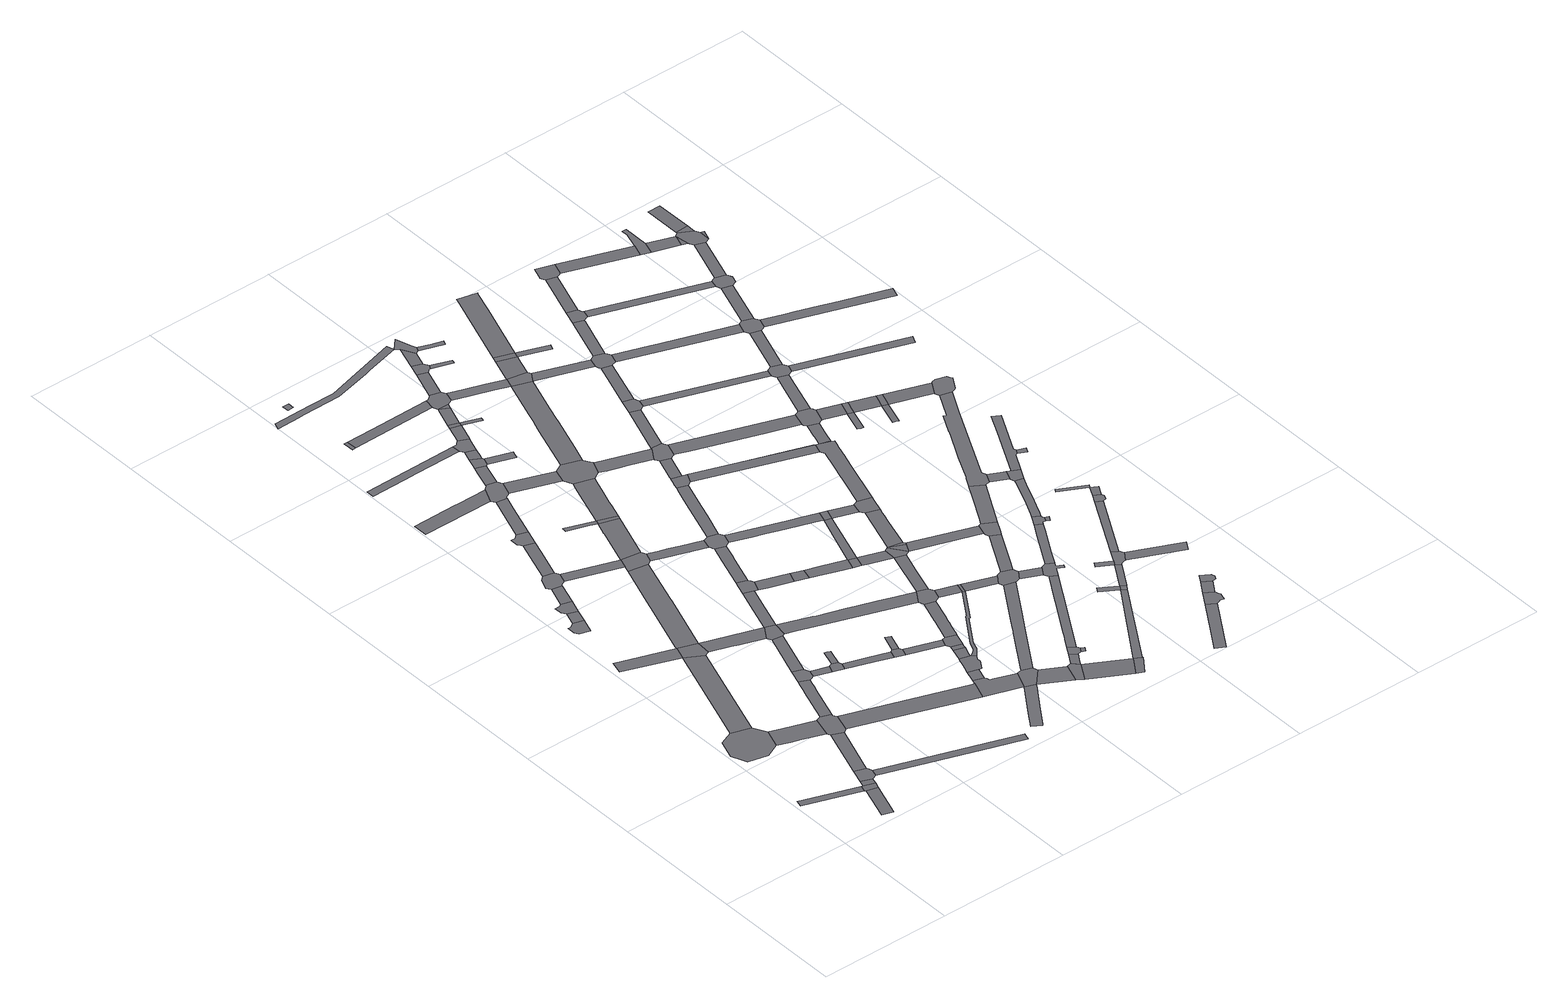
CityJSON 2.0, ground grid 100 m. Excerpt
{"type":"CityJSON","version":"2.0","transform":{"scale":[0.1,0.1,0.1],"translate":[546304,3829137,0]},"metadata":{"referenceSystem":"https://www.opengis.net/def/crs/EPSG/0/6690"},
"CityObjects":{
"road1":{"type":"Road","attributes":{"RoadStructureAttribute.sectionType":"1"},"geometry":[{"type":"MultiSurface","lod":"1","boundaries":[[[0,1,2,3]]]}]},
"road2":{"type":"Road","attributes":{"RoadStructureAttribute.sectionType":"1"},"geometry":[{"type":"MultiSurface","lod":"1","boundaries":[[[4,5,6,7]]]}]},
"road3":{"type":"Road","geometry":[{"type":"MultiSurface","lod":"1","boundaries":[[[8,9,10,11,12,13,14,15,16,17,18]]]}]},
"road4":{"type":"Road","geometry":[{"type":"MultiSurface","lod":"1","boundaries":[[[3,2,4,7,19,20]]]}]},
"road5":{"type":"Road","attributes":{"RoadStructureAttribute.sectionType":"1"},"geometry":[{"type":"MultiSurface","lod":"1","boundaries":[[[21,20,19,22]]]}]},
"road6":{"type":"Road","geometry":[{"type":"MultiSurface","lod":"1","boundaries":[[[23,21,22,24,25,26,27,28,29]]]}]},
"road7":{"type":"Road","attributes":{"RoadStructureAttribute.sectionType":"1"},"geometry":[{"type":"MultiSurface","lod":"1","boundaries":[[[30,31,16,15,32,33,34,35]]]}]},
"road8":{"type":"Road","attributes":{"RoadStructureAttribute.sectionType":"1"},"geometry":[{"type":"MultiSurface","lod":"1","boundaries":[[[36,23,29,37]]]}]},
"road9":{"type":"Road","attributes":{"RoadStructureAttribute.sectionType":"1"},"geometry":[{"type":"MultiSurface","lod":"1","boundaries":[[[38,39,8,18,40,41,42]]]}]},
"road10":{"type":"Road","attributes":{"RoadStructureAttribute.sectionType":"1"},"geometry":[{"type":"MultiSurface","lod":"1","boundaries":[[[43,44,45,38,46]]]}]},
"road11":{"type":"Road","geometry":[{"type":"MultiSurface","lod":"1","boundaries":[[[47,48,49,50,51,52,53]]]}]},
"road12":{"type":"Road","geometry":[{"type":"MultiSurface","lod":"1","boundaries":[[[54,55,35,34,36,37,56,57,58,59,60,61,62,63,64]]]}]},
"road13":{"type":"Road","attributes":{"RoadStructureAttribute.sectionType":"1"},"geometry":[{"type":"MultiSurface","lod":"1","boundaries":[[[65,47,53,66]]]}]},
"road14":{"type":"Road","geometry":[{"type":"MultiSurface","lod":"1","boundaries":[[[67,68,69,70,71,65,66,72]]]}]},
"road15":{"type":"Road"},
"road16":{"type":"Road","geometry":[{"type":"MultiSurface","lod":"1","boundaries":[[[46,38,42,73,74]]]}]},
"road17":{"type":"Road","attributes":{"RoadStructureAttribute.sectionType":"1"},"geometry":[{"type":"MultiSurface","lod":"1","boundaries":[[[75,26,25,76,77,78]]]}]},
"road18":{"type":"Road","attributes":{"RoadStructureAttribute.sectionType":"1"},"geometry":[{"type":"MultiSurface","lod":"1","boundaries":[[[79,80,81,82,54,64,83,84,85,86]]]}]},
"road19":{"type":"Road","attributes":{"RoadStructureAttribute.sectionType":"1"},"geometry":[{"type":"MultiSurface","lod":"1","boundaries":[[[87,88,67,72,89]]]}]},
"road20":{"type":"Road","geometry":[{"type":"MultiSurface","lod":"1","boundaries":[[[90,91,92,93,87,89,94,95,96,97,98,99]]]}]},
"road21":{"type":"Road","geometry":[{"type":"MultiSurface","lod":"1","boundaries":[[[100,79,86,101,102,103,104]]]}]},
"road22":{"type":"Road","attributes":{"RoadStructureAttribute.sectionType":"1"},"geometry":[{"type":"MultiSurface","lod":"1","boundaries":[[[74,73,105,106,107,108,109]]]}]},
"road23":{"type":"Road","attributes":{"RoadStructureAttribute.sectionType":"1"},"geometry":[{"type":"MultiSurface","lod":"1","boundaries":[[[110,111,90,99,112,113]]]}]},
"road24":{"type":"Road","attributes":{"RoadStructureAttribute.sectionType":"1"},"geometry":[{"type":"MultiSurface","lod":"1","boundaries":[[[103,102,114,115]]]}]},
"road25":{"type":"Road","attributes":{"RoadStructureAttribute.sectionType":"1"},"geometry":[{"type":"MultiSurface","lod":"1","boundaries":[[[116,117,118,119,46,74,120,121,122]]]}]},
"road26":{"type":"Road","attributes":{"RoadStructureAttribute.sectionType":"1"},"geometry":[{"type":"MultiSurface","lod":"1","boundaries":[[[123,124,125,60,59,126,127,128,129]]]}]},
"road27":{"type":"Road","attributes":{"RoadStructureAttribute.sectionType":"1"},"geometry":[{"type":"MultiSurface","lod":"1","boundaries":[[[130,100,104,131]]]}]},
"road28":{"type":"Road","attributes":{"RoadStructureAttribute.sectionType":"1"},"geometry":[{"type":"MultiSurface","lod":"1","boundaries":[[[96,95,132,133,134]]]}]},
"road29":{"type":"Road","geometry":[{"type":"MultiSurface","lod":"1","boundaries":[[[135,115,114,136,137,138]]]}]},
"road30":{"type":"Road","attributes":{"RoadStructureAttribute.sectionType":"1"},"geometry":[{"type":"MultiSurface","lod":"1","boundaries":[[[139,140,141,142,143,144,145,146]]]}]},
"road31":{"type":"Road","geometry":[{"type":"MultiSurface","lod":"1","boundaries":[[[147,148,149,150,151,152,153,110,113,154]]]}]},
"road32":{"type":"Road","geometry":[{"type":"MultiSurface","lod":"1","boundaries":[[[155,156,157,135,138]]]}]},
"road33":{"type":"Road","geometry":[{"type":"MultiSurface","lod":"1","boundaries":[[[109,108,130,131,158,159]]]}]},
"road34":{"type":"Road","attributes":{"RoadStructureAttribute.sectionType":"1"},"geometry":[{"type":"MultiSurface","lod":"1","boundaries":[[[160,137,136,161,162,163]]]}]},
"road35":{"type":"Road","attributes":{"RoadStructureAttribute.sectionType":"1"},"geometry":[{"type":"MultiSurface","lod":"1","boundaries":[[[164,165,147,154,166,167,168]]]}]},
"road36":{"type":"Road","geometry":[{"type":"MultiSurface","lod":"1","boundaries":[[[134,133,169,170,116,122,171,172,173,174,175,176]]]}]},
"road37":{"type":"Road","attributes":{"RoadStructureAttribute.sectionType":"1"},"geometry":[{"type":"MultiSurface","lod":"1","boundaries":[[[177,178,179,180,181,182,183,184]]]}]},
"road38":{"type":"Road","geometry":[{"type":"MultiSurface","lod":"1","boundaries":[[[185,186,187,188]]]}]},
"road39":{"type":"Road","attributes":{"RoadStructureAttribute.sectionType":"1"},"geometry":[{"type":"MultiSurface","lod":"1","boundaries":[[[189,190,109,159,191,192]]]}]},
"road40":{"type":"Road","geometry":[{"type":"MultiSurface","lod":"1","boundaries":[[[193,194,195,146,145,196,164,168,197,198,199,200,201,202]]]}]},
"road41":{"type":"Road","geometry":[{"type":"MultiSurface","lod":"1","boundaries":[[[203,204,205,206,207,208,209]]]}]},
"road42":{"type":"Road","geometry":[{"type":"MultiSurface","lod":"1","boundaries":[[[210,163,162,211,212,213]]]}]},
"road43":{"type":"Road","geometry":[{"type":"MultiSurface","lod":"1","boundaries":[[[214,215,216,217]]]}]},
"road44":{"type":"Road","attributes":{"RoadStructureAttribute.sectionType":"1"},"geometry":[{"type":"MultiSurface","lod":"1","boundaries":[[[218,219,220,221,222,223,224,225,226]]]}]},
"road45":{"type":"Road","attributes":{"RoadStructureAttribute.sectionType":"1"},"geometry":[{"type":"MultiSurface","lod":"1","boundaries":[[[208,227,228,134,176,229]]]}]},
"road46":{"type":"Road","geometry":[{"type":"MultiSurface","lod":"1","boundaries":[[[230,231,232,189,192,233,234,235,236,237,238]]]}]},
"road47":{"type":"Road","geometry":[{"type":"MultiSurface","lod":"1","boundaries":[[[239,240,210,213]]]}]},
"road48":{"type":"Road","attributes":{"RoadStructureAttribute.sectionType":"1"},"geometry":[{"type":"MultiSurface","lod":"1","boundaries":[[[241,242,243,244]]]}]},
"road49":{"type":"Road","geometry":[{"type":"MultiSurface","lod":"1","boundaries":[[[242,245,129,128,246,247,218,248,249,250,251,243]]]}]},
"road50":{"type":"Road","attributes":{"RoadStructureAttribute.sectionType":"1"},"geometry":[{"type":"MultiSurface","lod":"1","boundaries":[[[252,253,193,202,254,255]]]}]},
"road51":{"type":"Road","attributes":{"RoadStructureAttribute.sectionType":"1"},"geometry":[{"type":"MultiSurface","lod":"1","boundaries":[[[256,257,258,174,173,259,260,261,262,263]]]}]},
"road52":{"type":"Road","attributes":{"RoadStructureAttribute.sectionType":"1"},"geometry":[{"type":"MultiSurface","lod":"1","boundaries":[[[212,211,264,265]]]}]},
"road53":{"type":"Road","geometry":[{"type":"MultiSurface","lod":"1","boundaries":[[[209,208,229,266]]]}]},
"road54":{"type":"Road","geometry":[{"type":"MultiSurface","lod":"1","boundaries":[[[267,268,269,270,271,272,241,244,273,274,275,276,277]]]}]},
"road55":{"type":"Road","geometry":[{"type":"MultiSurface","lod":"1","boundaries":[[[278,279,252,255,280,281,282,283,284]]]}]},
"road56":{"type":"Road","attributes":{"RoadStructureAttribute.sectionType":"1"},"geometry":[{"type":"MultiSurface","lod":"1","boundaries":[[[285,286,287,288,289,290,159,158,291,292,293,294,295]]]}]},
"road57":{"type":"Road","attributes":{"RoadStructureAttribute.sectionType":"1"},"geometry":[{"type":"MultiSurface","lod":"1","boundaries":[[[296,297,230,238,298,299,300,301]]]}]},
"road58":{"type":"Road","attributes":{"RoadStructureAttribute.sectionType":"1"},"geometry":[{"type":"MultiSurface","lod":"1","boundaries":[[[302,235,234,233,303,304,305,306]]]}]},
"road59":{"type":"Road","attributes":{"RoadStructureAttribute.sectionType":"1"},"geometry":[{"type":"MultiSurface","lod":"1","boundaries":[[[200,199,307,308]]]}]},
"road60":{"type":"Road","attributes":{"RoadStructureAttribute.sectionType":"1"},"geometry":[{"type":"MultiSurface","lod":"1","boundaries":[[[309,310,185,188,311,312]]]}]},
"road61":{"type":"Road","attributes":{"RoadStructureAttribute.sectionType":"1"},"geometry":[{"type":"MultiSurface","lod":"1","boundaries":[[[313,267,277,314,315]]]}]},
"road62":{"type":"Road","attributes":{"RoadStructureAttribute.sectionType":"1"},"geometry":[{"type":"MultiSurface","lod":"1","boundaries":[[[316,278,284,317,318]]]}]},
"road63":{"type":"Road","geometry":[{"type":"MultiSurface","lod":"1","boundaries":[[[319,248,218,226,320,321]]]}]},
"road64":{"type":"Road","attributes":{"RoadStructureAttribute.sectionType":"1"},"geometry":[{"type":"MultiSurface","lod":"1","boundaries":[[[322,313,315,323,324]]]}]},
"road65":{"type":"Road","attributes":{"RoadStructureAttribute.sectionType":"1"},"geometry":[{"type":"MultiSurface","lod":"1","boundaries":[[[325,326,327,328,329,209,266,330,331,332,333,334,335]]]}]},
"road66":{"type":"Road","geometry":[{"type":"MultiSurface","lod":"1","boundaries":[[[336,337,338,339,177,184,340,316,318,341,342]]]}]},
"road67":{"type":"Road","geometry":[{"type":"MultiSurface","lod":"1","boundaries":[[[343,344,265,264,345,322,324,346]]]}]},
"road68":{"type":"Road","geometry":[{"type":"MultiSurface","lod":"1","boundaries":[[[347,348,349,282,281]]]}]},
"road69":{"type":"Road","attributes":{"RoadStructureAttribute.sectionType":"1"},"geometry":[{"type":"MultiSurface","lod":"1","boundaries":[[[306,305,304,350,351]]]}]},
"road70":{"type":"Road","geometry":[{"type":"MultiSurface","lod":"1","boundaries":[[[352,353,354,355,356,263,262,357,358,296,301,359,360,361,362,363]]]}]},
"road71":{"type":"Road","attributes":{"RoadStructureAttribute.sectionType":"1"},"geometry":[{"type":"MultiSurface","lod":"1","boundaries":[[[364,365,366,367,368,369,370,371,372,373,374,375,376,377,378]]]}]},
"road72":{"type":"Road","attributes":{"RoadStructureAttribute.sectionType":"1"},"geometry":[{"type":"MultiSurface","lod":"1","boundaries":[[[320,226,379,380]]]}]},
"road73":{"type":"Road","attributes":{"RoadStructureAttribute.sectionType":"1"},"geometry":[{"type":"MultiSurface","lod":"1","boundaries":[[[381,336,342,382,383]]]}]},
"road74":{"type":"Road","geometry":[{"type":"MultiSurface","lod":"1","boundaries":[[[384,381,383,385]]]}]},
"road75":{"type":"Road","attributes":{"RoadStructureAttribute.sectionType":"1"},"geometry":[{"type":"MultiSurface","lod":"1","boundaries":[[[386,387,388,389,343,346,390,391,392,393,394,395,396]]]}]},
"road76":{"type":"Road","geometry":[{"type":"MultiSurface","lod":"1","boundaries":[[[397,398,308,307,399,325,335,400,401,402,403,404,405]]]}]},
"road77":{"type":"Road","geometry":[{"type":"MultiSurface","lod":"1","boundaries":[[[406,407,380,379,408,409]]]}]},
"road78":{"type":"Road","attributes":{"RoadStructureAttribute.sectionType":"1"},"geometry":[{"type":"MultiSurface","lod":"1","boundaries":[[[410,411,412,384,385,413,414]]]}]},
"road79":{"type":"Road","attributes":{"RoadStructureAttribute.sectionType":"1"},"geometry":[{"type":"MultiSurface","lod":"1","boundaries":[[[415,416,417,351,350,418,419,420,421]]]}]},
"road80":{"type":"Road","attributes":{"RoadStructureAttribute.sectionType":"1"},"geometry":[{"type":"MultiSurface","lod":"1","boundaries":[[[422,423,424,425,426,427,428,277,276,429,430,431,432,433,434]]]}]},
"road81":{"type":"Road","geometry":[{"type":"MultiSurface","lod":"1","boundaries":[[[435,436,437,385,383]]]}]},
"road82":{"type":"Road","attributes":{"RoadStructureAttribute.sectionType":"1"},"geometry":[{"type":"MultiSurface","lod":"1","boundaries":[[[438,439,440,441,352,363,442,443,444]]]}]},
"road83":{"type":"Road","attributes":{"RoadStructureAttribute.sectionType":"1"},"geometry":[{"type":"MultiSurface","lod":"1","boundaries":[[[445,410,414]]]}]},
"road84":{"type":"Road","attributes":{"RoadStructureAttribute.sectionType":"1"},"geometry":[{"type":"MultiSurface","lod":"1","boundaries":[[[446,406,409,447,448,449,450]]]}]},
"road85":{"type":"Road","geometry":[{"type":"MultiSurface","lod":"1","boundaries":[[[451,452,453,309,312,410,445,454,455,456,457]]]}]},
"road86":{"type":"Road","geometry":[{"type":"MultiSurface","lod":"1","boundaries":[[[458,295,294,459,460,386,396,461,462,463]]]}]},
"road87":{"type":"Road","attributes":{"RoadStructureAttribute.sectionType":"1"},"geometry":[{"type":"MultiSurface","lod":"1","boundaries":[[[409,408,464,465]]]}]},
"road88":{"type":"Road","geometry":[{"type":"MultiSurface","lod":"1","boundaries":[[[421,420,466,467,468]]]}]},
"road89":{"type":"Road","geometry":[{"type":"MultiSurface","lod":"1","boundaries":[[[469,446,450,470,471,472]]]}]},
"road90":{"type":"Road","attributes":{"RoadStructureAttribute.sectionType":"1"},"geometry":[{"type":"MultiSurface","lod":"1","boundaries":[[[473,474,475,476,477,478,479,319,321,480,481,482]]]}]},
"road91":{"type":"Road","attributes":{"RoadStructureAttribute.sectionType":"1"},"geometry":[{"type":"MultiSurface","lod":"1","boundaries":[[[483,484,361,360,485,486,487,488,489,490]]]}]},
"road92":{"type":"Road","geometry":[{"type":"MultiSurface","lod":"1","boundaries":[[[491,492,471,470]]]}]},
"road93":{"type":"Road","attributes":{"RoadStructureAttribute.sectionType":"1"},"geometry":[{"type":"MultiSurface","lod":"1","boundaries":[[[493,451,457,494]]]}]},
"road94":{"type":"Road","attributes":{"RoadStructureAttribute.sectionType":"1"},"geometry":[{"type":"MultiSurface","lod":"1","boundaries":[[[462,461,495,496,422,497]]]}]},
"road95":{"type":"Road","attributes":{"RoadStructureAttribute.sectionType":"1"},"geometry":[{"type":"MultiSurface","lod":"1","boundaries":[[[498,401,400,499,500,501,502,503,504]]]}]},
"road96":{"type":"Road","geometry":[{"type":"MultiSurface","lod":"1","boundaries":[[[505,506,507,508,438,444,509,510,511]]]}]},
"road97":{"type":"Road","attributes":{"RoadStructureAttribute.sectionType":"1"},"geometry":[{"type":"MultiSurface","lod":"1","boundaries":[[[512,468,467,513,514,515]]]}]},
"road98":{"type":"Road","geometry":[{"type":"MultiSurface","lod":"1","boundaries":[[[465,464,516,517,518,519]]]}]},
"road99":{"type":"Road","attributes":{"RoadStructureAttribute.sectionType":"1"},"geometry":[{"type":"MultiSurface","lod":"1","boundaries":[[[514,458,463,520,521]]]}]},
"road100":{"type":"Road","attributes":{"RoadStructureAttribute.sectionType":"1"},"geometry":[{"type":"MultiSurface","lod":"1","boundaries":[[[522,523,524,525,526,397,405,527,528,529,530,531]]]}]},
"road101":{"type":"Road","geometry":[{"type":"MultiSurface","lod":"1","boundaries":[[[532,497,422,434,533]]]}]},
"road102":{"type":"Road","attributes":{"RoadStructureAttribute.sectionType":"1"},"geometry":[{"type":"MultiSurface","lod":"1","boundaries":[[[489,534,421,468,535]]]}]},
"road103":{"type":"Road","geometry":[{"type":"MultiSurface","lod":"1","boundaries":[[[536,493,494,537,538,539,540]]]}]},
"road104":{"type":"Road","attributes":{"RoadStructureAttribute.sectionType":"1"},"geometry":[{"type":"MultiSurface","lod":"1","boundaries":[[[541,542,543,505,511,544,545,546]]]}]},
"road105":{"type":"Road","attributes":{"RoadStructureAttribute.sectionType":"1"},"geometry":[{"type":"MultiSurface","lod":"1","boundaries":[[[547,548,455,454,549,550,551,522,552]]]}]},
"road106":{"type":"Road","attributes":{"RoadStructureAttribute.sectionType":"1"},"geometry":[{"type":"MultiSurface","lod":"1","boundaries":[[[553,536,540,554]]]}]},
"road107":{"type":"Road","geometry":[{"type":"MultiSurface","lod":"1","boundaries":[[[555,556,515,514,521,557]]]}]},
"road108":{"type":"Road","attributes":{"RoadStructureAttribute.sectionType":"1"},"geometry":[{"type":"MultiSurface","lod":"1","boundaries":[[[558,533,434,559,560,561,562,563]]]}]},
"road109":{"type":"Road","geometry":[{"type":"MultiSurface","lod":"1","boundaries":[[[564,565,566,567,539,538]]]}]},
"road110":{"type":"Road","geometry":[{"type":"MultiSurface","lod":"1","boundaries":[[[568,504,503,569,570,541,546,571,572,573,574,575,576]]]}]},
"road111":{"type":"Road","geometry":[{"type":"MultiSurface","lod":"1","boundaries":[[[577,555,557,578]]]}]},
"road112":{"type":"Road","geometry":[{"type":"MultiSurface","lod":"1","boundaries":[[[579,378,580,553,554,581,582,583,584]]]}]},
"road113":{"type":"Road","attributes":{"RoadStructureAttribute.sectionType":"1"},"geometry":[{"type":"MultiSurface","lod":"1","boundaries":[[[577,578,585,586]]]}]},
"road114":{"type":"Road","attributes":{"RoadStructureAttribute.sectionType":"1"},"geometry":[{"type":"MultiSurface","lod":"1","boundaries":[[[587,588,589,590,591,592,593,469,472,594,595,596]]]}]},
"road115":{"type":"Road","geometry":[{"type":"MultiSurface","lod":"1","boundaries":[[[490,489,535,597]]]}]},
"road116":{"type":"Road","geometry":[{"type":"MultiSurface","lod":"1","boundaries":[[[598,599,600,601,602,603,583,582]]]}]},
"road117":{"type":"Road","attributes":{"RoadStructureAttribute.sectionType":"1"},"geometry":[{"type":"MultiSurface","lod":"1","boundaries":[[[604,577,586,605,606,607,608,609]]]}]},
"road118":{"type":"Road","attributes":{"RoadStructureAttribute.sectionType":"1"},"geometry":[{"type":"MultiSurface","lod":"1","boundaries":[[[597,535,610,611,612,613]]]}]},
"road119":{"type":"Road","geometry":[{"type":"MultiSurface","lod":"1","boundaries":[[[614,615,563,562,473,482,616,617,618,619]]]}]},
"road120":{"type":"Road","geometry":[{"type":"MultiSurface","lod":"1","boundaries":[[[552,522,531,620,621,622]]]}]},
"road121":{"type":"Road","attributes":{"RoadStructureAttribute.sectionType":"1"},"geometry":[{"type":"MultiSurface","lod":"1","boundaries":[[[623,465,519,624]]]}]},
"road122":{"type":"Road","attributes":{"RoadStructureAttribute.sectionType":"1"},"geometry":[{"type":"MultiSurface","lod":"1","boundaries":[[[625,626,568,576,627,628]]]}]},
"road123":{"type":"Road","attributes":{"RoadStructureAttribute.sectionType":"1"},"geometry":[{"type":"MultiSurface","lod":"1","boundaries":[[[629,552,622,630,631,632]]]}]},
"road124":{"type":"Road","attributes":{"RoadStructureAttribute.sectionType":"1"},"geometry":[{"type":"MultiSurface","lod":"1","boundaries":[[[510,509,633,634,635,636]]]}]},
"road125":{"type":"Road","attributes":{"RoadStructureAttribute.sectionType":"1"},"geometry":[{"type":"MultiSurface","lod":"1","boundaries":[[[585,578,557,637,638]]]}]},
"road126":{"type":"Road","attributes":{"RoadStructureAttribute.sectionType":"1"},"geometry":[{"type":"MultiSurface","lod":"1","boundaries":[[[618,617,639,640]]]}]},
"road127":{"type":"Road","geometry":[{"type":"MultiSurface","lod":"1","boundaries":[[[641,642,643,613,612,604,609,644,645,646]]]}]},
"road128":{"type":"Road","geometry":[{"type":"MultiSurface","lod":"1","boundaries":[[[647,629,632,648]]]}]},
"road129":{"type":"Road","geometry":[{"type":"MultiSurface","lod":"1","boundaries":[[[649,625,628,650,651,652,653,654]]]}]},
"road130":{"type":"Road","attributes":{"RoadStructureAttribute.sectionType":"1"},"geometry":[{"type":"MultiSurface","lod":"1","boundaries":[[[655,656,614,619,657,658]]]}]},
"road131":{"type":"Road","geometry":[{"type":"MultiSurface","lod":"1","boundaries":[[[659,660,640,639,661,587,596,662,663,664,665,666,667,668,669]]]}]},
"road132":{"type":"Road","attributes":{"RoadStructureAttribute.sectionType":"1"},"geometry":[{"type":"MultiSurface","lod":"1","boundaries":[[[620,531,670,671,672]]]}]},
"road133":{"type":"Road","geometry":[{"type":"MultiSurface","lod":"1","boundaries":[[[673,674,623,675]]]}]},
"road134":{"type":"Road","geometry":[{"type":"MultiSurface","lod":"1","boundaries":[[[676,636,635]]]}]},
"road135":{"type":"Road","attributes":{"RoadStructureAttribute.sectionType":"1"},"geometry":[{"type":"MultiSurface","lod":"1","boundaries":[[[574,573,677,678,679,680]]]}]},
"road136":{"type":"Road","attributes":{"RoadStructureAttribute.sectionType":"1"},"geometry":[{"type":"MultiSurface","lod":"1","boundaries":[[[681,682,683,684,685]]]}]},
"road137":{"type":"Road","attributes":{"RoadStructureAttribute.sectionType":"1"},"geometry":[{"type":"MultiSurface","lod":"1","boundaries":[[[686,687,688,648,632]]]}]},
"road138":{"type":"Road","geometry":[{"type":"MultiSurface","lod":"1","boundaries":[[[675,623,624,689]]]}]},
"road139":{"type":"Road","attributes":{"RoadStructureAttribute.sectionType":"1"},"geometry":[{"type":"MultiSurface","lod":"1","boundaries":[[[690,691,692,649,654,693,694,695]]]}]},
"road140":{"type":"Road","attributes":{"RoadStructureAttribute.sectionType":"1"},"geometry":[{"type":"MultiSurface","lod":"1","boundaries":[[[696,697,698,647,648,699,700,701]]]}]},
"road141":{"type":"Road","attributes":{"RoadStructureAttribute.sectionType":"1"},"geometry":[{"type":"MultiSurface","lod":"1","boundaries":[[[635,634,702,703,704,705,706,641,646,707,708,709,710,711,712,713,714,715,716]]]}]},
"road142":{"type":"Road","geometry":[{"type":"MultiSurface","lod":"1","boundaries":[[[717,638,637,718,655,658,719,720,721,722]]]}]},
"road143":{"type":"Road","attributes":{"RoadStructureAttribute.sectionType":"1"},"geometry":[{"type":"MultiSurface","lod":"1","boundaries":[[[723,675,689,724]]]}]},
"road144":{"type":"Road","attributes":{"RoadStructureAttribute.sectionType":"1"},"geometry":[{"type":"MultiSurface","lod":"1","boundaries":[[[725,726,727,659,669,728,729,730,731]]]}]},
"road145":{"type":"Road","geometry":[{"type":"MultiSurface","lod":"1","boundaries":[[[732,733,723,734]]]}]},
"road146":{"type":"Road","geometry":[{"type":"MultiSurface","lod":"1","boundaries":[[[735,736,672,671,737,690,695,738,739,740,741,742,743]]]}]},
"road147":{"type":"Road","geometry":[{"type":"MultiSurface","lod":"1","boundaries":[[[716,715,744]]]}]},
"road148":{"type":"Road","geometry":[{"type":"MultiSurface","lod":"1","boundaries":[[[745,681,685,746,747,748,749,750,751]]]}]},
"road149":{"type":"Road","attributes":{"RoadStructureAttribute.sectionType":"1"},"geometry":[{"type":"MultiSurface","lod":"1","boundaries":[[[752,753,754,717,722,755]]]}]},
"road150":{"type":"Road","geometry":[{"type":"MultiSurface","lod":"1","boundaries":[[[756,734,723,724,757,758,759,760,761,762,763,764,765]]]}]},
"road151":{"type":"Road","attributes":{"RoadStructureAttribute.sectionType":"1"},"geometry":[{"type":"MultiSurface","lod":"1","boundaries":[[[652,651,766,767]]]}]},
"road152":{"type":"Road","attributes":{"RoadStructureAttribute.sectionType":"1"},"geometry":[{"type":"MultiSurface","lod":"1","boundaries":[[[768,769,770,716,744,771,772]]]}]},
"road153":{"type":"Road","geometry":[{"type":"MultiSurface","lod":"1","boundaries":[[[773,725,731,774,775,776,777,778]]]}]},
"road154":{"type":"Road","attributes":{"RoadStructureAttribute.sectionType":"1"},"geometry":[{"type":"MultiSurface","lod":"1","boundaries":[[[779,780,735,743,781,782]]]}]},
"road155":{"type":"Road","attributes":{"RoadStructureAttribute.sectionType":"1"},"geometry":[{"type":"MultiSurface","lod":"1","boundaries":[[[783,745,751,784]]]}]},
"road156":{"type":"Road","geometry":[{"type":"MultiSurface","lod":"1","boundaries":[[[785,786,776,775]]]}]},
"road157":{"type":"Road","geometry":[{"type":"MultiSurface","lod":"1","boundaries":[[[787,783,784,788,789,790]]]}]},
"road158":{"type":"Road","geometry":[{"type":"MultiSurface","lod":"1","boundaries":[[[791,792,793,680,679,794,795,768,772,796,797,798,799,800,801,802,803]]]}]},
"road159":{"type":"Road","attributes":{"RoadStructureAttribute.sectionType":"1"},"geometry":[{"type":"MultiSurface","lod":"1","boundaries":[[[804,762,761,805,806,807,808,809]]]}]},
"road160":{"type":"Road","attributes":{"RoadStructureAttribute.sectionType":"1"},"geometry":[{"type":"MultiSurface","lod":"1","boundaries":[[[810,811,812,813,773,778,814,815,816,817,818]]]}]},
"road161":{"type":"Road","geometry":[{"type":"MultiSurface","lod":"1","boundaries":[[[819,779,782,820,821,822,823,824]]]}]},
"road162":{"type":"Road","attributes":{"RoadStructureAttribute.sectionType":"1"},"geometry":[{"type":"MultiSurface","lod":"1","boundaries":[[[825,756,765,826]]]}]},
"road163":{"type":"Road","attributes":{"RoadStructureAttribute.sectionType":"1"},"geometry":[{"type":"MultiSurface","lod":"1","boundaries":[[[799,798,827,828,829,830]]]}]},
"road164":{"type":"Road","geometry":[{"type":"MultiSurface","lod":"1","boundaries":[[[827,831,832,833,834]]]}]},
"road165":{"type":"Road","geometry":[{"type":"MultiSurface","lod":"1","boundaries":[[[835,836,837,838,839,840]]]}]},
"road166":{"type":"Road","attributes":{"RoadStructureAttribute.sectionType":"1"},"geometry":[{"type":"MultiSurface","lod":"1","boundaries":[[[841,842,791,803,843,844]]]}]},
"road167":{"type":"Road","attributes":{"RoadStructureAttribute.sectionType":"1"},"geometry":[{"type":"MultiSurface","lod":"1","boundaries":[[[845,846,741,740,847,848,849,850]]]}]},
"road168":{"type":"Road","attributes":{"RoadStructureAttribute.sectionType":"1"},"geometry":[{"type":"MultiSurface","lod":"1","boundaries":[[[851,819,824,852]]]}]},
"road169":{"type":"Road","geometry":[{"type":"MultiSurface","lod":"1","boundaries":[[[830,829,828,827,834,853,854,855]]]}]},
"road170":{"type":"Road","geometry":[{"type":"MultiSurface","lod":"1","boundaries":[[[856,840,839,857,810,818,858,859,860]]]}]},
"road171":{"type":"Road","geometry":[{"type":"MultiSurface","lod":"1","boundaries":[[[861,862,767,766,863,841,844,864,865,866,867,868,869,870]]]}]},
"road172":{"type":"Road","geometry":[{"type":"MultiSurface","lod":"1","boundaries":[[[871,872,873,874]]]}]},
"road173":{"type":"Road","attributes":{"RoadStructureAttribute.sectionType":"1"},"geometry":[{"type":"MultiSurface","lod":"1","boundaries":[[[855,854,853,834,875,876,877,878,879]]]}]},
"road174":{"type":"Road","geometry":[{"type":"MultiSurface","lod":"1","boundaries":[[[880,825,826,881,882,883]]]}]},
"road175":{"type":"Road","geometry":[{"type":"MultiSurface","lod":"1","boundaries":[[[876,884,885,886,887]]]}]},
"road176":{"type":"Road","attributes":{"RoadStructureAttribute.sectionType":"1"},"geometry":[{"type":"MultiSurface","lod":"1","boundaries":[[[888,889,890,891,892,893,894,895,896,897,898,752,755,899,900,837,836,901,902,903,904,905]]]}]},
"road177":{"type":"Road","geometry":[{"type":"MultiSurface","lod":"1","boundaries":[[[906,907,908,851,852,909,910,911]]]}]},
"road178":{"type":"Road","attributes":{"RoadStructureAttribute.sectionType":"1"},"geometry":[{"type":"MultiSurface","lod":"1","boundaries":[[[873,880,883,912]]]}]},
"road179":{"type":"Road","geometry":[{"type":"MultiSurface","lod":"1","boundaries":[[[879,878,877,876,887,913,914]]]}]},
"road180":{"type":"Road","attributes":{"RoadStructureAttribute.sectionType":"1"},"geometry":[{"type":"MultiSurface","lod":"1","boundaries":[[[915,861,870,916]]]}]},
"road181":{"type":"Road","geometry":[{"type":"MultiSurface","lod":"1","boundaries":[[[917,918,919,920]]]}]},
"road182":{"type":"Road","attributes":{"RoadStructureAttribute.sectionType":"1"},"geometry":[{"type":"MultiSurface","lod":"1","boundaries":[[[921,922,860,859,923,920,919,924,925]]]}]},
"road183":{"type":"Road","attributes":{"RoadStructureAttribute.sectionType":"1"},"geometry":[{"type":"MultiSurface","lod":"1","boundaries":[[[822,821,926,927]]]}]},
"road184":{"type":"Road","attributes":{"RoadStructureAttribute.sectionType":"1"},"geometry":[{"type":"MultiSurface","lod":"1","boundaries":[[[914,913,887,928,929,930]]]}]},
"road185":{"type":"Road","geometry":[{"type":"MultiSurface","lod":"1","boundaries":[[[931,850,849,932,933,915,916,934,935,936,937,938]]]}]},
"road186":{"type":"Road","attributes":{"RoadStructureAttribute.sectionType":"1"},"geometry":[{"type":"MultiSurface","lod":"1","boundaries":[[[911,910,939,940]]]}]},
"road187":{"type":"Road","attributes":{"RoadStructureAttribute.sectionType":"1"},"geometry":[{"type":"MultiSurface","lod":"1","boundaries":[[[867,866,941,942]]]}]},
"road188":{"type":"Road","attributes":{"RoadStructureAttribute.sectionType":"1"},"geometry":[{"type":"MultiSurface","lod":"1","boundaries":[[[943,931,938,944]]]}]},
"road189":{"type":"Road","geometry":[{"type":"MultiSurface","lod":"1","boundaries":[[[945,946,947,930,929,948,949,888,905,950,951,952,953,954,955,956]]]}]},
"road190":{"type":"Road","geometry":[{"type":"MultiSurface","lod":"1","boundaries":[[[957,958,959,927,926,960,961,943,944,962,963,964,965,966,967,968]]]}]},
"road191":{"type":"Road","geometry":[{"type":"MultiSurface","lod":"1","boundaries":[[[969,970,940,939,971,972,973]]]}]},
"road192":{"type":"Road","attributes":{"RoadStructureAttribute.sectionType":"1"},"geometry":[{"type":"MultiSurface","lod":"1","boundaries":[[[972,971,974,975]]]}]},
"road193":{"type":"Road","attributes":{"RoadStructureAttribute.sectionType":"1"},"geometry":[{"type":"MultiSurface","lod":"1","boundaries":[[[976,977,978,979,936,935,980,981]]]}]},
"road194":{"type":"Road","attributes":{"RoadStructureAttribute.sectionType":"1"},"geometry":[{"type":"MultiSurface","lod":"1","boundaries":[[[982,957,968,983]]]}]},
"road195":{"type":"Road","attributes":{"RoadStructureAttribute.sectionType":"1"},"geometry":[{"type":"MultiSurface","lod":"1","boundaries":[[[975,974,984]]]}]},
"road196":{"type":"Road","geometry":[{"type":"MultiSurface","lod":"1","boundaries":[[[985,986,987,975,984,988,989,982,983,990,991,992]]]}]},
"road197":{"type":"Road","attributes":{"RoadStructureAttribute.sectionType":"1"},"geometry":[{"type":"MultiSurface","lod":"1","boundaries":[[[993,985,992,994]]]}]},
"road198":{"type":"Road","attributes":{"RoadStructureAttribute.sectionType":"1"},"geometry":[{"type":"MultiSurface","lod":"1","boundaries":[[[991,990,995]]]}]},
"road199":{"type":"Road","attributes":{"RoadStructureAttribute.sectionType":"1"},"geometry":[{"type":"MultiSurface","lod":"1","boundaries":[[[996,997,998,993,994,999]]]}]}
},
"vertices":[
[52,539,0],[35,488,0],[454,346,0],[471,395,0],
[463,336,0],[378,79,0],[457,55,0],[548,317,0],
[180,1367,0],[144,1352,0],[76,1323,0],[26,1178,0],[60,1094,0],[72,1066,0],[220,1030,0],[325,1078,0],[374,1221,0],[342,1284,0],[323,1321,0],
[564,363,0],[482,392,0],
[497,436,0],[579,408,0],
[535,547,0],[614,422,0],[615,422,0],[632,480,0],[624,502,0],[617,518,0],[617,519,0],
[543,1164,0],[473,1187,0],[418,1046,0],[494,1021,0],[654,965,0],[696,1111,0],
[668,937,0],[749,900,0],
[455,2176,0],[232,1522,0],[348,1396,0],[584,2100,0],[586,2101,0],
[72,2420,0],[47,2323,0],[454,2176,0],[488,2277,0],
[145,2913,0],[109,2889,0],[85,2889,0],[85,2829,0],[106,2802,0],[182,2776,0],[220,2888,0],
[735,1126,0],[726,1122,0],[749,901,0],[774,917,0],[780,921,0],[782,922,0],[824,1062,0],[819,1064,0],[807,1088,0],[809,1094,0],[812,1101,0],
[179,3013,0],[254,2988,0],
[215,3117,0],[209,3113,0],[193,3102,0],[155,3102,0],[156,3043,0],[290,3092,0],
[622,2117,0],[632,2230,0],
[1388,225,0],[1388,161,0],[1617,84,0],[1636,140,0],
[865,1502,0],[857,1481,0],[830,1401,0],[827,1395,0],[903,1369,0],[908,1382,0],[933,1455,0],[937,1468,0],
[269,3275,0],[269,3274,0],[347,3259,0],
[314,3418,0],[283,3391,0],[248,3310,0],[259,3291,0],[350,3269,0],[387,3287,0],[411,3363,0],[409,3363,0],[405,3372,0],[395,3400,0],
[901,1608,0],[949,1473,0],[976,1485,0],[994,1541,0],[977,1581,0],
[626,2116,0],[773,2067,0],[826,2047,0],[1003,1989,0],[1066,2085,0],
[425,3746,0],[385,3628,0],[472,3628,0],[503,3719,0],
[1103,1441,0],[1122,1497,0],
[771,3101,0],[662,2784,0],[642,2725,0],[495,2297,0],[784,2676,0],[797,2714,0],[920,3076,0],
[1722,757,0],[1713,760,0],[1381,873,0],[1383,714,0],[1444,695,0],[1681,615,0],[1729,755,0],
[1020,1951,0],[1101,1940,0],
[388,3288,0],[787,3151,0],[812,3227,0],
[1152,1508,0],[1185,1413,0],[1204,1469,0],[1195,1494,0],
[396,4355,0],[388,4355,0],[379,4355,0],[367,4355,0],[18,4353,0],[19,4242,0],[563,4245,0],[615,4356,0],
[466,3864,0],[434,3838,0],[420,3838,0],[418,3838,0],[402,3838,0],[403,3779,0],[410,3769,0],[543,3838,0],
[1234,1615,0],[1212,1623,0],[1192,1629,0],
[1120,1949,0],[1141,2056,0],
[1376,1410,0],[1377,1347,0],[1507,1302,0],[1527,1358,0],
[586,4209,0],[553,4115,0],[629,4089,0],[629,4091,0],[665,4196,0],
[788,3151,0],[783,3137,0],[935,3085,0],[951,3096,0],[952,3095,0],[979,3167,0],[979,3169,0],[965,3205,0],
[747,4840,0],[16,4831,0],[18,4770,0],[359,4774,0],[369,4774,0],[379,4774,0],[390,4775,0],[748,4779,0],
[255,5314,0],[229,5314,0],[230,5233,0],[256,5234,0],
[1189,2447,0],[1125,2259,0],[1201,2234,0],[1265,2421,0],
[648,4390,0],[646,4382,0],[621,4361,0],[566,4240,0],[670,4210,0],[703,4226,0],[707,4228,0],[746,4334,0],[743,4339,0],[725,4373,0],
[740,3718,0],[736,3720,0],[735,3704,0],[734,3687,0],[891,3633,0],[945,3614,0],[955,3644,0],
[1548,1371,0],[1582,1276,0],[1602,1332,0],[1590,1356,0],
[222,5868,0],[175,5868,0],[176,5818,0],[222,5819,0],
[1953,523,0],[1797,295,0],[1716,176,0],[1782,131,0],[1789,141,0],[1863,250,0],[1879,273,0],[2024,485,0],[2028,492,0],
[910,3512,0],[909,3510,0],[1088,3565,0],
[1228,2560,0],[1215,2522,0],[1209,2506,0],[1291,2412,0],[1300,2440,0],[1325,2493,0],[1317,2507,0],[1313,2516,0],[1303,2534,0],
[1637,1485,0],[1595,1500,0],
[1770,878,0],[1740,788,0],[1816,763,0],[1845,853,0],
[1730,757,0],[1931,530,0],[1948,525,0],[2009,662,0],[1849,716,0],[1827,723,0],[1821,746,0],
[709,4572,0],[691,4520,0],[776,4521,0],[785,4547,0],
[1204,3092,0],[1127,3119,0],[1054,3143,0],[1042,3063,0],[1043,3062,0],[1112,3040,0],[1334,2964,0],[1355,3039,0],
[1843,1187,0],[1863,1243,0],
[1098,3595,0],
[1817,1018,0],[1813,1004,0],[1795,950,0],[1787,929,0],[1787,927,0],[1786,923,0],[1865,848,0],[1911,918,0],[1908,944,0],[1929,972,0],[1894,999,0],
[741,4665,0],[718,4600,0],[787,4548,0],[799,4555,0],[818,4612,0],[814,4623,0],[813,4628,0],
[1894,1796,0],[1819,1823,0],[1669,1874,0],[1597,1898,0],[1404,1960,0],[1380,1972,0],[1125,1947,0],[1199,1922,0],[1372,1864,0],[2000,1647,0],[2060,1739,0],
[1353,2927,0],[1311,2804,0],[1363,2709,0],[1386,2778,0],[1388,2783,0],[1427,2900,0],
[1365,2479,0],[1356,2389,0],[1527,2330,0],[1537,2358,0],[1557,2414,0],
[1061,4108,0],[1095,4212,0],
[928,5322,0],[466,5317,0],[467,5237,0],[911,5243,0],
[1847,1112,0],[1902,1020,0],[1926,1086,0],
[769,4745,0],[825,4664,0],[844,4719,0],
[2049,670,0],[2133,605,0],[2125,642,0],
[1860,1152,0],[1933,1112,0],[1937,1125,0],
[1093,4042,0],[1081,4009,0],[1051,3924,0],[959,3656,0],[956,3648,0],[1112,3635,0],[1139,3713,0],[1148,3741,0],[1193,3871,0],[1223,3960,0],[1235,3995,0],
[809,4867,0],[804,4863,0],[789,4850,0],[778,4840,0],[754,4770,0],[873,4803,0],[884,4835,0],
[1895,1251,0],[1864,1242,0],[1843,1185,0],[1971,1225,0],
[992,4489,0],[1003,4520,0],[1012,4546,0],
[1623,2298,0],[1651,2382,0],
[1397,3054,0],[1396,3051,0],[1390,3049,0],[1360,3040,0],[1357,3039,0],[1338,2963,0],[1348,2937,0],[1440,2906,0],[1466,2917,0],[1491,2995,0],[1479,3019,0],[1473,3031,0],
[1099,5927,0],[521,5768,0],[486,5767,0],[475,5767,0],[223,5766,0],[176,5765,0],[24,5764,0],[3,5712,0],[177,5714,0],[223,5715,0],[526,5719,0],[811,5791,0],[857,5804,0],[1116,5873,0],[1118,5874,0],
[2254,366,0],[2305,509,0],
[857,5004,0],[932,4973,0],[933,4977,0],
[867,5033,0],[943,5007,0],
[2018,1607,0],[1959,1436,0],[1951,1411,0],[1900,1264,0],[1976,1238,0],[1989,1276,0],[2000,1309,0],[2011,1340,0],[2024,1378,0],[2035,1409,0],[2095,1583,0],
[1158,4246,0],[1098,4214,0],[1063,4107,0],[1295,4027,0],[1336,4127,0],[1335,4129,0],[1332,4133,0],[1299,4189,0],[1300,4195,0],
[2344,520,0],[2330,516,0],[2303,331,0],[2384,469,0],
[927,5204,0],[914,5168,0],[913,5166,0],[989,5140,0],[998,5165,0],
[1930,2288,0],[1766,2343,0],[1765,2344,0],[1723,2263,0],[1797,2238,0],[1908,2200,0],[1937,2285,0],
[2287,1548,0],[2147,1333,0],[2139,1337,0],[1980,1100,0],[1958,1042,0],[1945,1027,0],[1907,999,0],[1959,1012,0],[1975,1031,0],[1997,1090,0],[2145,1311,0],[2153,1306,0],[2307,1542,0],
[1077,4928,0],[1081,4942,0],[1086,4956,0],
[1576,3576,0],[1570,3558,0],[1542,3477,0],[1519,3409,0],[1541,3227,0],[1572,3320,0],[1652,3551,0],
[1012,5205,0],
[2391,599,0],[2385,470,0],[2390,479,0],[2413,518,0],[2443,567,0],
[979,5353,0],[977,5347,0],[945,5322,0],[1051,5221,0],[1077,5298,0],[1061,5325,0],[1057,5332,0],
[2065,1742,0],[2001,1646,0],[2007,1633,0],[2133,1602,0],[2159,1678,0],[2141,1715,0],
[2596,170,0],[2687,302,0],
[1945,2187,0],[1969,2179,0],[1997,2264,0],
[2430,664,0],[2472,572,0],[2493,605,0],[2482,632,0],
[2541,1430,0],[2336,1116,0],[2285,1037,0],[2274,1019,0],[2269,1011,0],[2239,964,0],[2053,678,0],[2341,976,0],[2433,1117,0],[2621,1406,0],
[2003,2820,0],[1902,2854,0],[1613,2867,0],[1701,2838,0],[1790,2807,0],[2078,2708,0],[2090,2704,0],[2116,2781,0],
[2501,559,0],[2521,591,0],
[1054,5572,0],[1130,5547,0],
[2261,1557,0],[2285,1549,0],[2311,1625,0],
[1349,4122,0],[1296,4027,0],[1350,4006,0],[1430,3980,0],[1491,3960,0],[1659,3903,0],[1720,3998,0],
[1611,3677,0],[1598,3641,0],[1598,3640,0],[1585,3604,0],[1684,3569,0],[1720,3641,0],[1687,3652,0],
[2018,2257,0],[2017,2164,0],[2184,2108,0],[2185,2201,0],
[2651,144,0],[2740,267,0],[2734,270,0],[2735,271,0],
[2205,1912,0],[2261,2080,0],
[1446,5085,0],[1343,4782,0],[1314,4698,0],[1313,4696,0],[1281,4605,0],[1347,4330,0],[1441,4607,0],[1455,4647,0],[1486,4739,0],[1587,5037,0],
[2316,1624,0],[2330,1619,0],
[2025,2523,0],[2141,2687,0],
[1085,5663,0],[1158,5566,0],[1164,5564,0],[1182,5599,0],[1161,5637,0],
[1675,3866,0],[1615,3690,0],[1611,3678,0],[1689,3660,0],[1691,3664,0],[1750,3839,0],
[1338,5209,0],[1189,5259,0],[1164,5184,0],[1179,5178,0],[1339,5125,0],[1472,5160,0],
[1148,5848,0],[1199,5750,0],
[2215,2217,0],[2187,2202,0],[2298,2100,0],
[2342,1615,0],[2316,1539,0],[2328,1535,0],[2331,1534,0],[2523,1468,0],[2571,1536,0],
[1322,5513,0],[1323,5513,0],[1327,5528,0],[1330,5543,0],
[1721,4002,0],[1662,3896,0],[1663,3893,0],[1776,3851,0],[1783,3854,0],[1790,3858,0],[1825,3961,0],[1821,3968,0],[1805,4000,0],
[2221,2220,0],[2332,2164,0],
[1190,5950,0],[1138,5856,0],[1223,5762,0],[1225,5761,0],[1240,5798,0],[1226,5827,0],
[2339,2179,0],[2329,2198,0],
[2825,1315,0],[2821,1308,0],[2706,1120,0],[2656,1035,0],[2519,811,0],[2494,769,0],[2465,721,0],[2704,996,0],[2779,1121,0],[2877,1285,0],
[2168,2764,0],
[1334,5723,0],[1404,5701,0],[1412,5717,0],[1421,5734,0],[1418,5735,0],[1333,5763,0],
[2344,2591,0],[2339,2228,0],[2397,2419,0],[2419,2491,0],[2429,2521,0],[2441,2559,0],
[2144,2686,0],[2167,2678,0],[2321,2625,0],[2342,2705,0],
[2614,1549,0],[2576,1538,0],[2632,1409,0],[2658,1418,0],[2704,1483,0],[2690,1520,0],
[1632,5109,0],[1626,5122,0],[1620,5134,0],
[3087,907,0],[3124,883,0],
[1853,4385,0],[1745,4072,0],[1813,4022,0],[1928,4359,0],
[1536,5348,0],[1671,5283,0],[1676,5297,0],[1677,5299,0],
[2519,3281,0],[2532,3277,0],[2558,3352,0],[2060,3524,0],
[2790,1932,0],[2818,2014,0],
[2808,1351,0],[2850,1419,0],
[2382,2720,0],[2373,2717,0],[2370,2716,0],[2446,2575,0],[2474,2662,0],[2482,2688,0],
[1551,5391,0],[1692,5343,0],
[1893,4500,0],[1954,4371,0],[1967,4377,0],[1983,4436,0],[1978,4447,0],[1968,4474,0],
[2804,1892,0],[2640,1596,0],[2732,1597,0],[2874,1854,0],
[2892,1431,0],[2880,1428,0],[2820,1326,0],[2895,1314,0],[2915,1349,0],[2963,1324,0],[2975,1344,0],[2927,1370,0],[2931,1377,0],[2934,1383,0],[2945,1402,0],
[1596,5034,0],[1997,4897,0],[2021,4973,0],
[2983,1023,0],[2960,986,0],[3110,944,0],
[2545,3357,0],
[1886,3825,0],[2402,3648,0],[2626,3571,0],[2663,3676,0],
[3409,440,0],[3254,200,0],[3154,46,0],[3225,10,0],[3476,397,0],
[1908,5217,0],[1915,5238,0],[1923,5259,0],
[3148,920,0],
[2014,4858,0],[2015,4857,0],[1931,4612,0],[1969,4478,0],[2014,4612,0],[2090,4835,0],
[1766,6018,0],[1765,6014,0],[1764,6012,0],[1850,5801,0],[1910,5975,0],[1912,5982,0],
[2546,3250,0],[2551,3241,0],[2501,3086,0],[2475,3009,0],[2448,2923,0],[2600,3052,0],[2608,3080,0],[2613,3095,0],[2627,3138,0],[2659,3233,0],[2664,3250,0],[2681,3302,0],[2682,3303,0],[2658,3311,0],[2585,3343,0],
[2844,2024,0],[2797,1912,0],[2885,1873,0],[2896,1893,0],[2902,1904,0],[2939,1971,0],
[3226,1134,0],[3267,1108,0],
[3100,1794,0],[3058,1721,0],[2937,1510,0],[2999,1499,0],[3117,1703,0],[3148,1758,0],[3152,1765,0],
[3140,1238,0],[3117,1200,0],[3249,1171,0],
[2061,4992,0],[2047,4985,0],[2008,4872,0],[2091,4838,0],[2098,4841,0],[2130,4852,0],[2156,4927,0],[2143,4952,0],[2136,4966,0],
[2659,3316,0],
[3475,542,0],[3497,405,0],[3512,411,0],[3538,403,0],[3556,460,0],[3551,472,0],[3541,499,0],
[3039,2377,0],[2985,2279,0],[2865,2062,0],[3131,2318,0],
[3295,1255,0],[3273,1118,0],[3288,1122,0],[3299,1126,0],[3311,1130,0],[3312,1130,0],[3358,1195,0],[3357,1196,0],[3346,1219,0],[3341,1229,0],
[2806,4090,0],[2825,4148,0],
[2646,3535,0],[2612,3429,0],[2609,3419,0],[2688,3404,0],[2722,3506,0],
[3142,1869,0],[3161,1782,0],[3183,1777,0],[3201,1813,0],[3195,1819,0],[3193,1840,0],
[2182,5345,0],[2177,5332,0],[2253,5306,0],[2257,5319,0],
[3538,640,0],[3604,597,0],
[3210,1762,0],[3230,1798,0],
[3576,698,0],[3634,602,0],[3648,628,0],[3642,656,0],
[2701,3692,0],[2676,3681,0],[2668,3678,0],[2630,3565,0],[2633,3558,0],[2746,3519,0],[2754,3522,0],[2759,3525,0],[2795,3630,0],[2793,3636,0],[2789,3643,0],[2786,3651,0],[2779,3668,0],
[3503,1128,0],[3320,1126,0],[3371,1103,0],[3372,1102,0],[3699,954,0],[3737,1024,0],
[3302,2228,0],[3297,2215,0],[3221,2033,0],[3159,1898,0],[3214,1880,0],[3242,1940,0],[3278,2022,0],[3334,2152,0],[3363,2214,0],
[2219,5454,0],[2293,5332,0],[2297,5333,0],[2313,5390,0],[2310,5391,0],[2295,5428,0],
[3554,1726,0],[3603,1699,0],
[2927,3467,0],[2954,3545,0],[2954,3547,0],[2963,3572,0],
[2873,3302,0],[2897,3295,0],[2916,3288,0],[2969,3453,0],
[3289,2357,0],[3207,2397,0],[3170,2326,0],[3272,2276,0],[3290,2268,0],[3324,2340,0],
[2825,4052,0],[2792,3958,0],[2867,3927,0],[2902,4028,0],
[2423,4836,0],[2420,4837,0],[2397,4760,0],[2804,4620,0],[2970,4562,0],[2995,4640,0],
[2339,5804,0],[2416,5782,0],
[2994,3524,0],[2995,3526,0],[3005,3557,0],
[3346,2329,0],[3298,2239,0],[3370,2227,0],[3409,2298,0],[3354,2325,0],
[2865,4164,0],[2839,4154,0],[2813,4077,0],[2927,4039,0],[2938,4045,0],[2939,4044,0],[2960,4101,0],[2959,4102,0],[2953,4115,0],[2940,4139,0],
[3445,1993,0],[3433,1971,0],[3631,1866,0],[3643,1888,0],
[2986,3447,0],[3151,3390,0],[3166,3433,0],[3167,3435,0],[3187,3495,0],
[3589,1789,0],[3631,1705,0],[3648,1741,0],[3638,1762,0],
[3096,3211,0],[3115,3205,0],[3138,3197,0],[3194,3376,0],
[3509,3233,0],[3408,3043,0],[3387,3051,0],[3311,2903,0],[3312,2903,0],[3283,2849,0],[3212,2712,0],[3183,2656,0],[3087,2464,0],[3080,2452,0],[3040,2379,0],[3138,2320,0],[3169,2327,0],[3196,2429,0],[3193,2437,0],[3498,3026,0],[3513,3054,0],[3593,3209,0],
[2356,5938,0],[2322,5840,0],[2327,5830,0],[2441,5791,0],[2455,5796,0],[2488,5892,0],
[3681,1838,0],
[3207,3413,0],[3230,3480,0],
[2989,4527,0],[3064,4500,0],
[3562,2409,0],[3582,2447,0],[3523,2475,0],[3501,2442,0],
[3622,2847,0],[3547,2700,0],[3481,2436,0],[3511,2494,0],[3680,2817,0],
[3136,5046,0],[3154,5103,0],
[3210,3370,0],[3497,3272,0],[3554,3368,0],
[3033,4659,0],[2985,4536,0],[2989,4528,0],[3075,4504,0],[3103,4515,0],[3127,4592,0],[3111,4623,0],[3108,4629,0],
[2978,5617,0],[3011,5712,0],
[3748,3767,0],[3775,3823,0],
[3153,5009,0],[3230,4986,0],
[3595,3383,0],[3564,3372,0],[3562,3371,0],[3499,3266,0],[3502,3256,0],[3618,3219,0],[3625,3222,0],[3633,3226,0],[3691,3321,0],[3688,3328,0],[3683,3339,0],[3674,3361,0],
[3192,5122,0],[3167,5109,0],[3156,5104,0],[3137,5045,0],[3141,5036,0],[3255,4996,0],[3266,5000,0],[3268,5001,0],[3286,5058,0],[3284,5058,0],[3280,5069,0],[3269,5097,0],
[3049,5880,0],[3050,5832,0],[3050,5592,0],[3082,5688,0],[3080,5880,0],
[3248,5524,0],[3280,5620,0],
[3606,4430,0],[3531,4455,0],[3363,4512,0],[3285,4538,0],[3977,4218,0],[4003,4295,0],
[3311,5471,0],[3388,5445,0],
[3295,5508,0],
[3310,5638,0],[3298,5631,0],[3290,5626,0],[3298,5501,0],[3300,5497,0],[3426,5461,0],[3429,5548,0],[3409,5584,0],
[3310,5650,0],[3408,5651,0],
[3453,5539,0],
[3308,5929,0],[3309,5650,0],[3310,5651,0],[3406,5929,0]
]}
